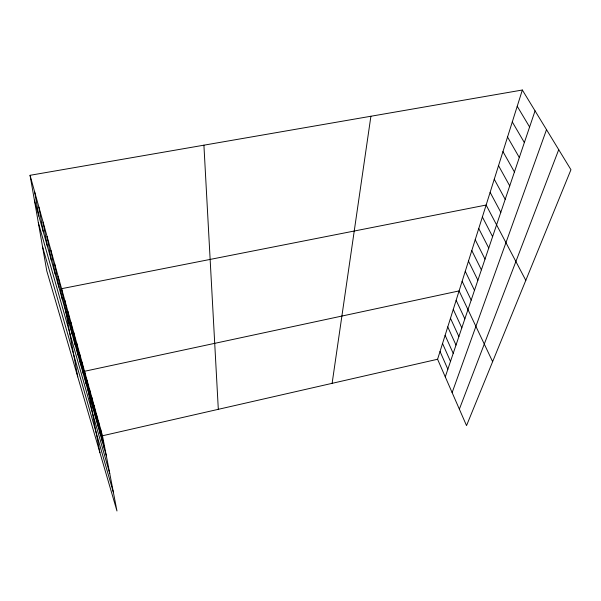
<?xml version="1.0" encoding="UTF-8"?>
<svg xmlns="http://www.w3.org/2000/svg" width="601" height="601" viewBox="0 0 601 601"><rect width="100%" height="100%" fill="white"/><g stroke="black" fill="none" stroke-linecap="round" stroke-linejoin="round"><path stroke-width="0.9" d="M332.12 383.333L370.9 116.248M522.344 90.015L570.95 169.722L466.534 425.613L437.581 359.255L522.344 90.015L30.05 175.304L46.758 270.841L116.97 510.985L102.478 435.77L30.05 175.304M445.273 376.88L535.055 110.862M452.132 392.611L546.519 129.658M459.359 409.176L558.72 149.664M102.478 435.77L437.581 359.255M517.228 106.272L529.609 127.006M512.292 121.935L524.357 142.557M507.544 137.036L519.309 157.53M502.954 151.595L514.433 171.969M498.529 165.651L509.731 185.897M494.255 179.233L505.193 199.337M490.123 192.35L500.813 212.326M525.807 280.359L486.134 205.039L61.58 288.69L77.762 376.865M482.378 216.961L492.602 236.659M478.742 228.508L488.748 248.07M475.218 239.709L485.015 259.129M471.8 250.564L481.393 269.841M468.479 261.104L477.885 280.239M465.264 271.329L474.482 290.328M462.131 281.26L471.176 300.124M492.625 361.674L459.096 290.914L84.546 371.275L99.909 452.636M456.144 300.297L464.851 318.876M453.267 309.417L461.816 327.861M450.48 318.29L458.871 336.59M447.76 326.921L456.001 345.087M445.116 335.328L453.207 353.358M442.539 343.509L450.495 361.404M440.03 351.487L447.85 369.247M42.528 246.665L113.371 492.309M38.329 222.648L109.75 473.513M34.4 200.156L106.317 455.701M100.457 428.49L104.326 448.601M98.376 421.008L102.268 441.307M96.235 413.315L100.157 433.794M94.034 405.39L97.978 426.064M91.765 397.238L95.739 418.108M89.429 388.839L93.433 409.905M87.025 380.193L91.052 401.453M81.991 362.08L86.071 383.738M79.347 352.592L83.456 374.461M76.627 342.803L80.759 364.875M73.818 332.691L77.972 354.966M70.91 322.241L75.087 344.726M67.905 311.438L72.105 334.133M64.795 300.26L69.017 323.173M58.147 276.347L62.406 299.681M54.586 263.531L58.868 287.09M50.882 250.234L55.187 274.011M47.043 236.411L51.355 260.406M43.047 222.047L47.374 246.26M38.892 207.097L43.227 231.528M34.565 191.531L38.907 216.172M203.912 145.179L218.313 409.326"/></g></svg>
